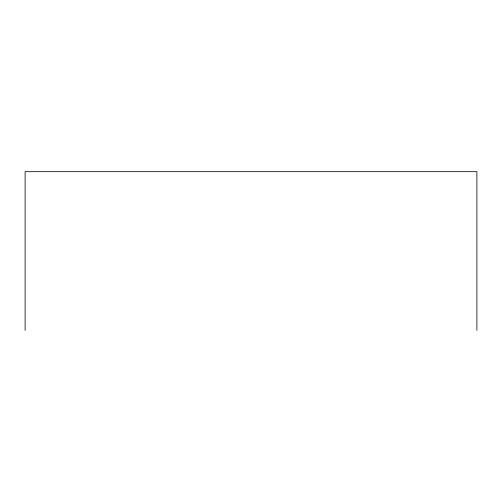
<?xml version="1.0" encoding="UTF-8"?>
<svg xmlns="http://www.w3.org/2000/svg" width="502" height="502" viewBox="0 0 502 502"><rect width="100%" height="100%" fill="white"/><g stroke="black" fill="none" stroke-linecap="round" stroke-linejoin="round"><path stroke-width="0.75" d="M476.9 330.329L476.9 171.671L25.1 171.671L25.1 330.329"/></g></svg>
